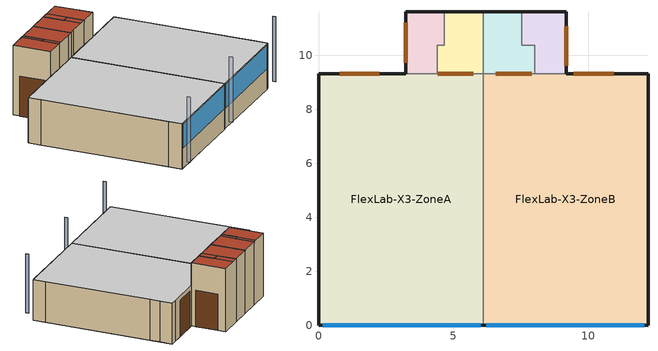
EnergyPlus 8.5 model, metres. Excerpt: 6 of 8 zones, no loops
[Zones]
FlexLab-X3-ElecRoom-ZoneA
 floor ground (FLOOR-SLAB): 4.66,11.61 4.66,10.36 4.41,10.36 4.41,9.32 3.24,9.32 3.24,11.61 z0
 wall outside (ZoneA-NorthWall-ElecRoom-Const): 4.66,11.61 3.24,11.61 z0:4.24
 wall outside (ZoneA-WestWall-ElecRoom-Const): 3.24,11.61 3.24,9.32 z0:4.24
 wall to FlexLab-X3-MechRoom-ZoneA (ZoneA-E1Wall-ElecRoom-Const): 4.41,9.32 4.41,10.36 z0:4.24
 wall to FlexLab-X3-MechRoom-ZoneA (ZoneA-E2Wall-ElecRoom-Const): 4.66,10.36 4.66,11.61 z0:4.24
 wall to FlexLab-X3-ZoneA (ZoneA-S1WALL-ElecRoom-Const): 3.24,9.32 4.41,9.32 z0:2.74
 wall to FlexLab-X3-MechRoom-ZoneA (ZoneA-S2Wall-ElecRoom-Const): 4.41,10.36 4.66,10.36 z0:4.24
 wall to FlexLab-X3-PlnmA (ZoneA-S1WALL-ElecRoom-Const): 3.24,9.32 4.41,9.32 z2.74:4.24
 door (AllDoor): 3.24,11.2 3.24,9.73 z0:2.43
 roof outside (Roof-Const): 4.41,9.32 4.41,11.61 3.24,11.61 3.24,9.32 z4.24; 4.66,10.36 4.66,11.61 4.41,11.61 4.41,10.36 z4.24
FlexLab-X3-ElecRoom-ZoneB
 floor ground (FLOOR-SLAB): 9.17,11.61 9.17,9.32 8,9.32 8,10.36 7.53,10.36 7.53,11.61 z0
 wall outside (ZoneB-EastWall-ElecRoom-Const): 9.17,9.32 9.17,11.61 z0:4.24
 wall outside (ZoneB-NorthWall-ElecRoom-Const): 9.17,11.61 7.53,11.61 z0:4.24
 wall to FlexLab-X3-ZoneB (ZONEB-S1WALL-ElecRoom-Const): 8,9.32 9.17,9.32 z0:2.74
 wall to FlexLab-X3-MechRoom-ZoneB (ZoneB-S2Wall-ElecRoom-Const): 7.53,10.36 8,10.36 z0:4.24
 wall to FlexLab-X3-PlnmB (ZONEB-S1WALL-ElecRoom-Const): 8,9.32 9.17,9.32 z2.74:4.24
 wall to FlexLab-X3-MechRoom-ZoneB (ZoneB-W1Wall-ElecRoom-Const): 8,10.36 8,9.32 z0:4.24
 wall to FlexLab-X3-MechRoom-ZoneB (ZoneB-W2Wall-ElecRoom-Const): 7.53,11.61 7.53,10.36 z0:4.24
 door (AllDoor): 9.17,9.61 9.17,11.08 z0:2.43
 roof outside (Roof-Const): 8,10.36 8,11.61 7.53,11.61 7.53,10.36 z4.24; 9.17,9.32 9.17,11.61 8,11.61 8,9.32 z4.24
FlexLab-X3-MechRoom-ZoneA
 floor ground (FLOOR-SLAB): 6.1,11.61 6.1,9.32 4.41,9.32 4.41,10.36 4.66,10.36 4.66,11.61 z0
 wall outside (ZoneA-N1Wall-MechRoom-Const): 6.1,11.61 4.66,11.61 z0:4.24
 wall to FlexLab-X3-MechRoom-ZoneB (ZoneA-EastWall-MechRoom-Const): 6.1,9.32 6.1,11.61 z0:4.24
 wall to FlexLab-X3-ZoneA (ZoneA-S1WALL-MECHROOM-Const): 5.75,9.32 6.1,9.32 z0:2.74
 wall to FlexLab-X3-ZoneA (ZoneA-S2WALL-MECHROOM-Const): 4.41,9.32 5.75,9.32 z0:2.74
 wall to FlexLab-X3-PlnmA (ZoneA-S1WALL-MECHROOM-Const): 5.75,9.32 6.1,9.32 z2.74:4.24
 wall to FlexLab-X3-PlnmA (ZoneA-S2WALL-MECHROOM-Const): 4.41,9.32 5.75,9.32 z2.74:4.24
 door inside (AllDoor): 4.42,9.32 5.74,9.32 z0:2.43
 roof outside (Roof-Const): 4.66,9.32 4.66,10.36 4.41,10.36 4.41,9.32 z4.24; 6.1,9.32 6.1,11.61 4.66,11.61 4.66,9.32 z4.24
FlexLab-X3-MechRoom-ZoneB
 floor ground (FLOOR-SLAB): 7.53,11.61 7.53,10.36 8,10.36 8,9.32 6.1,9.32 6.1,11.61 z0
 wall outside (ZoneB-N1Wall-MechRoom-Const): 7.53,11.61 6.1,11.61 z0:4.24
 wall to FlexLab-X3-ZoneB (ZoneB-S1WALL-MECHROOM-Const): 6.1,9.32 6.46,9.32 z0:2.74
 wall to FlexLab-X3-ZoneB (ZoneB-S2WALL-MECHROOM-Const): 6.46,9.32 8,9.32 z0:2.74
 wall to FlexLab-X3-PlnmB (ZoneB-S1WALL-MECHROOM-Const): 6.1,9.32 6.46,9.32 z2.74:4.24
 wall to FlexLab-X3-PlnmB (ZoneB-S2WALL-MECHROOM-Const): 6.46,9.32 8,9.32 z2.74:4.24
 door inside (AllDoor): 6.57,9.32 7.89,9.32 z0:2.43
 roof outside (Roof-Const): 7.53,9.32 7.53,11.61 6.1,11.61 6.1,9.32 z4.24; 8,9.32 8,10.36 7.53,10.36 7.53,9.32 z4.24
FlexLab-X3-ZoneA
 floor ground (FLOOR-SLAB): 6.1,9.32 6.1,0 0,0 0,9.32 z0
 wall outside (ZoneA-N1Wall-Const): 0.65,9.32 0,9.32 z0:2.74
 wall outside (ZoneA-N2Wall-Const): 3.24,9.32 0.65,9.32 z0:2.74
 wall outside (ZoneA-S1Wall-Const): 6.05,0 6.1,0 z0:2.74
 wall outside (ZoneA-S2Wall-Const): 0.12,0 6.05,0 z0:2.74
 wall outside (ZoneA-S3Wall-Const): 0,0 0.12,0 z0:2.74
 wall outside (ZoneA-W1Wall-Const): 0,0.8 0,0 z0:2.74
 wall outside (ZoneA-W2Wall-Const): 0,8.52 0,0.8 z0:2.74
 wall outside (ZoneA-W3Wall-Const): 0,9.32 0,8.52 z0:2.74
 wall to FlexLab-X3-ZoneB (ZoneA-E1Wall-Const): 6.1,0 6.1,0.8 z0:2.74
 wall to FlexLab-X3-ZoneB (ZoneA-E2Wall-Const): 6.1,0.8 6.1,8.78 z0:2.74
 wall to FlexLab-X3-ZoneB (ZoneA-E3Wall-Const): 6.1,8.78 6.1,9.32 z0:2.74
 window (GlzSys_A): 0.16,0 6.01,0 z1.24:2.67
 door (AllDoor): 2.25,9.32 0.78,9.32 z0:2.43
 ceiling to FlexLab-X3-PlnmA (Ceiling-Const): 6.1,0 6.1,9.32 0,9.32 0,0 z2.74
FlexLab-X3-ZoneB
 floor ground (FLOOR-SLAB): 12.2,9.32 12.2,0 6.1,0 6.1,9.32 z0
 wall outside (ZoneB-E3Wall-Const): 12.2,8.52 12.2,9.32 z0:2.74
 wall outside (ZoneB-N1Wall-Const): 12.2,9.32 11.76,9.32 z0:2.74
 wall outside (ZoneB-N2Wall-Const): 11.76,9.32 9.17,9.32 z0:2.74
 wall outside (ZoneB-S1Wall-Const): 12.1,0 12.2,0 z0:2.74
 wall outside (ZoneB-S2Wall-Const): 6.17,0 12.1,0 z0:2.74
 wall outside (ZoneB-S3Wall-Const): 6.1,0 6.17,0 z0:2.74
 wall outside (ZoneB-E2Wall-Const): 12.2,7.82 12.2,8.52 z0:2.74
 wall othersidecoefficients (ZoneB-E1Wall-Const): 12.2,0 12.2,0.8 z0:2.74
 wall othersidecoefficients (ZoneB-E2Wall-Const): 12.2,0.8 12.2,7.82 z0:2.74
 window (GlzSys_B): 6.21,0 12.06,0 z1.24:2.67
 door (AllDoor): 10.93,9.32 9.46,9.32 z0:2.43
 ceiling to FlexLab-X3-PlnmB (Ceiling-Const): 12.2,0 12.2,9.32 6.1,9.32 6.1,0 z2.74
shading: 6.1,-0.47 6.1,-0.27 / 0.06,-0.47 0.06,-0.27 / 12.25,-0.47 12.25,-0.27 z0.46:4.41
[Building]
Office: North Axis {deg}=0; Terrain=Suburbs; Loads Convergence Tolerance Value=0.04; Temperature Convergence Tolerance Value {deltaC}=0.4; Solar Distribution=FullInteriorAndExteriorWithReflections; Maximum Number of Warmup Days=30; Minimum Number of Warmup Days=6
[Site:Location]
Oakland Metropolitan Arpt_CA_USA Design_Conditions: Latitude {deg}=37.72; Longitude {deg}=-122.22; Time Zone {hr}=-8; Elevation {m}=2
[Site:GroundTemperature:BuildingSurface]
22, 22, 22, 22, 22, 22, 22, 22, 22, 22, 22, 22
[Material]
Name | Roughness | Thickness {m} | Conductivity {W/m-K} | Density {kg/m3} | Specific Heat {J/kg-K} | Thermal Absorptance | Solar Absorptance | Visible Absorptance
Topping Slab Material | Rough | 0.1524 | 0.36 | 1282 | 837 | 0.9 | 0.65 | 0.65
Slab Horizontal Insulation | Smooth | 0.127 | 0.035 | 265 | 1300 | 0.9 | 0.65 | 0.65
HW CONCRETE | Rough | 0.127 | 1.311 | 2240 | 836.8 | 0.9 | 0.7 | 0.7
Metal Panel | MediumSmooth | 0.0011 | 62 | 7580 | 485 | 0.9 | 0.5 | 0.5
Plywood 1/2" | MediumSmooth | 0.0127 | 0.115 | 545 | 1213 | 0.9 | 0.5 | 0.5
Plywood 3/4" | MediumSmooth | 0.0191 | 0.115 | 545 | 1213 | 0.9 | 0.5 | 0.5
Gypsum Board | MediumSmooth | 0.0159 | 0.16 | 801 | 837 | 0.9 | 0.69 | 0.63
Cement Board | MediumSmooth | 0.0165 | 0.58 | 1281 | 837 | 0.9 | 0.5 | 0.5
SIP 7.25" | MediumSmooth | 0.1842 | 0.038 | 29 | 1210 | 0.9 | 0.5 | 0.5
Ins Board 3/4" R3.8 | MediumSmooth | 0.0191 | 0.035 | 29 | 1213 | 0.9 | 0.5 | 0.5
Ins Board 7.5" R13 | MediumSmooth | 0.1905 | 0.039 | 48 | 1318 | 0.9 | 0.5 | 0.5
Equiv Layer K1-Kwall South Corner | MediumSmooth | 0.0762 | 0.035 | 109.2 | 1276 | 0.9 | 0.5 | 0.5
Equiv Layer K2-Kwall South Corner | MediumSmooth | 0.0762 | 0.046 | 111.3 | 1278 | 0.9 | 0.5 | 0.5
Equiv Layer K3-Kwall South Corner | MediumSmooth | 0.197 | 0.042 | 853.6 | 1300 | 0.9 | 0.5 | 0.5
Equiv Layer K1-Kwall North Corner | MediumSmooth | 0.0762 | 0.055 | 109.2 | 1276 | 0.9 | 0.5 | 0.5
Equiv Layer K2-Kwall North Corner | MediumSmooth | 0.0762 | 0.065 | 111.3 | 1278 | 0.9 | 0.5 | 0.5
Equiv Layer K3-Kwall North Corner | MediumSmooth | 0.197 | 0.052 | 874.9 | 1312 | 0.9 | 0.5 | 0.5
Equiv Layer K1-Kwall Middle | MediumSmooth | 0.0762 | 0.0344 | 48.3 | 1228 | 0.9 | 0.5 | 0.5
Equiv Layer K1-Jwall South | MediumSmooth | 0.0889 | 0.0465 | 105.1 | 1273 | 0.9 | 0.5 | 0.5
Equiv Layer K2-Jwall South | MediumSmooth | 0.1053 | 0.096 | 873 | 1109 | 0.9 | 0.5 | 0.5
Equiv Layer K3-Jwall South | MediumSmooth | 0.1827 | 0.292 | 694 | 1287 | 0.9 | 0.5 | 0.5
Equiv Layer K1-Jwall North | MediumSmooth | 0.1016 | 0.0565 | 619.6 | 1010 | 0.9 | 0.5 | 0.5
Equiv Layer K2-Jwall North | MediumSmooth | 0.1848 | 0.184 | 747.9 | 1599 | 0.9 | 0.5 | 0.5
Equiv Layer K1-Hwall South | MediumSmooth | 0.1016 | 0.046 | 75.3 | 1250 | 0.9 | 0.5 | 0.5
Equiv Layer K2-Hwall South | MediumSmooth | 0.1016 | 0.0488 | 297.9 | 1411 | 0.9 | 0.5 | 0.5
Equiv Layer K3-Hwall South | MediumSmooth | 0.3927 | 0.066 | 1428 | 1044 | 0.9 | 0.5 | 0.5
Equiv Layer K1-Hwall North | MediumSmooth | 0.0889 | 0.0503 | 107.1 | 1274 | 0.9 | 0.5 | 0.5
Equiv Layer K2-Hwall North | MediumSmooth | 0.1803 | 0.0635 | 89.6 | 1261 | 0.9 | 0.5 | 0.5
Equiv Layer K3-Hwall North | MediumSmooth | 0.508 | 0.116 | 563.7 | 968 | 0.9 | 0.5 | 0.5
Equiv Layer K1-SouthWall | MediumSmooth | 0.1524 | 0.174 | 105.9 | 1312 | 0.9 | 0.5 | 0.5
Equiv Layer K1-NorthWall | MediumSmooth | 0.1842 | 0.205 | 270 | 1300 | 0.9 | 0.5 | 0.5
Equiv Layer K2-NorthWall | MediumSmooth | 0.0762 | 0.0418 | 72.9 | 1249 | 0.9 | 0.5 | 0.5
Equiv Layer K4-NorthWall | MediumSmooth | 0.1524 | 0.136 | 80.1 | 1314 | 0.9 | 0.5 | 0.5
Equiv Layer K5-NorthWall | MediumSmooth | 0.0889 | 0.3706 | 79.4 | 230 | 0.9 | 0.5 | 0.5
Acous Tile 3/4in | MediumSmooth | 0.0191 | 0.057 | 288 | 1890 | 0.9 | 0.857 | 0.8973
Door_StainlessSteel | MediumSmooth | 0.015 | 20 | 8050 | 450 | 0.9 | 0.9 | 0.9
Door_InsulationBoard | MediumSmooth | 0.08 | 0.03 | 40 | 1200 | 0.9 | 0.9 | 0.9
Ins Board 4" R20 | MediumSmooth | 0.1016 | 0.037 | 29 | 1213 | 0.9 | 0.5 | 0.5
Roof Decking Material | Rough | 0.0127 | 0.13 | 850 | 1300 | 0.87 | 0.12
Plywood 1.125" | MediumSmooth | 0.0286 | 0.115 | 545 | 1213 | 0.9 | 0.5 | 0.5
Ins Board 10" R38 | MediumSmooth | 0.254 | 0.037 | 29 | 1213 | 0.9 | 0.5 | 0.5
AdditionalInsulation | MediumRough | 0.1524 | 0.023 | 40 | 1500 | 0.9 | 0.7 | 0.7
[Material:AirGap]
Air Layer 3/4" vertical-AL11: Thermal Resistance {m2-K/W}=0.158
[WindowMaterial:SimpleGlazingSystem] U-Factor {W/m2-K}=6.2458; Solar Heat Gain Coefficient=0.92; Visible Transmittance=0.7
GlzSys_A_Detail; GlzSys_B_Detail
[WindowMaterial:Shade]
Roll Shade: Solar Transmittance=0.3; Solar Reflectance=0.5; Visible Transmittance=0.3; Visible Reflectance=0.5; Infrared Hemispherical Emissivity=0.9; Infrared Transmittance=0.05; Thickness {m}=7.62e-05; Conductivity {W/m-K}=0.01442; Shade to Glass Distance {m}=0.00254; Top Opening Multiplier=0; Bottom Opening Multiplier=0; Left-Side Opening Multiplier=0.5; Right-Side Opening Multiplier=0.5
[Construction]
FLOOR-SLAB: HW CONCRETE, Slab Horizontal Insulation, Topping Slab Material
Ceiling-Const: Acous Tile 3/4in
ZoneB-S1Wall-Const: Metal Panel, Air Layer 3/4" vertical-AL11, Equiv Layer K2-Kwall South Corner, Plywood 1/2", Equiv Layer K3-Kwall South Corner, Gypsum Board
ZoneB-S2Wall-Const; ZoneA-S2Wall-Const: Cement Board, Air Layer 3/4" vertical-AL11, Ins Board 3/4" R3.8, Plywood 1/2", Equiv Layer K1-SouthWall, Gypsum Board
ZoneB-S3Wall-Const; ZoneA-S1Wall-Const: Metal Panel, Air Layer 3/4" vertical-AL11, Equiv Layer K1-Jwall South, Plywood 1/2", Equiv Layer K2-Jwall South, Gypsum Board
ZoneB-N1Wall-Const: Metal Panel, Air Layer 3/4" vertical-AL11, Equiv Layer K2-Kwall North Corner, Plywood 1/2", Equiv Layer K3-Kwall North Corner, Gypsum Board
ZoneB-N2Wall-Const; ZoneA-N2Wall-Const: Metal Panel, Air Layer 3/4" vertical-AL11, Ins Board 3/4" R3.8, Plywood 1/2", Equiv Layer K4-NorthWall, Gypsum Board
ZoneA-S3Wall-Const: Metal Panel, Air Layer 3/4" vertical-AL11, Equiv Layer K1-Hwall South, Plywood 1/2", Equiv Layer K2-Hwall South, Gypsum Board
ZoneA-E1Wall-Const: Gypsum Board, Equiv Layer K2-Jwall South, Plywood 1/2", Equiv Layer K3-Jwall South, Plywood 1/2", Equiv Layer K2-Jwall South, Gypsum Board
ZoneA-E2Wall-Const; ZoneA-EastWall-MechRoom-Const: Gypsum Board, Ins Board 4" R20, Plywood 1/2", SIP 7.25", Plywood 1/2", Ins Board 4" R20, Gypsum Board
ZoneA-E3Wall-Const: Gypsum Board, Equiv Layer K1-Jwall North, Plywood 1/2", Equiv Layer K2-Jwall North, Plywood 1/2", Equiv Layer K1-Jwall North, Gypsum Board
ZoneA-N1Wall-Const: Metal Panel, Air Layer 3/4" vertical-AL11, Equiv Layer K1-Hwall North, Plywood 3/4", Equiv Layer K3-Kwall North Corner, Gypsum Board
ZoneB-E1Wall-Const: Gypsum Board, Equiv Layer K2-Hwall South, Plywood 1/2", Equiv Layer K3-Hwall South, Plywood 1/2", Equiv Layer K2-Hwall South, Gypsum Board
ZoneB-E2Wall-Const: Gypsum Board, Ins Board 4" R20, Plywood 1/2", SIP 7.25", Plywood 1/2", Plywood 1/2", SIP 7.25", Plywood 1/2", Ins Board 4" R20, Gypsum Board
ZoneB-E3Wall-Const: Metal Panel, Air Layer 3/4" vertical-AL11, Equiv Layer K2-Hwall North, Plywood 1/2", Equiv Layer K3-Hwall North, Gypsum Board
ZONEB-S1WALL-ElecRoom-Const; ZoneA-S1WALL-ElecRoom-Const: Gypsum Board, Plywood 1/2", Equiv Layer K1-NorthWall, Plywood 1/2", Equiv Layer K2-NorthWall, Plywood 3/4"
ZoneB-S2Wall-ElecRoom-Const; ZoneB-W1Wall-ElecRoom-Const; ZoneB-W2Wall-ElecRoom-Const; ZoneA-E1Wall-ElecRoom-Const; ZoneA-E2Wall-ElecRoom-Const; ZoneA-S2Wall-ElecRoom-Const: Gypsum Board, Plywood 1/2", SIP 7.25", Plywood 1/2", Ins Board 4" R20, Plywood 3/4"
ZoneB-NorthWall-ElecRoom-Const; ZoneA-NorthWall-ElecRoom-Const: Metal Panel, Air Layer 3/4" vertical-AL11, Ins Board 4" R20, Plywood 1/2", SIP 7.25", Plywood 1/2", Plywood 3/4"
ZoneB-EastWall-ElecRoom-Const; ZoneA-WestWall-ElecRoom-Const: Metal Panel, Air Layer 3/4" vertical-AL11, Plywood 1/2", Ins Board 7.5" R13, Plywood 1/2", Plywood 3/4"
ZoneB-S1WALL-MECHROOM-Const; ZoneA-S1WALL-MECHROOM-Const: Gypsum Board, Equiv Layer K1-Jwall North, Gypsum Board
ZoneB-S2WALL-MECHROOM-Const; ZoneA-S2WALL-MECHROOM-Const: Gypsum Board, Equiv Layer K5-NorthWall, Gypsum Board
ZoneB-N1Wall-MechRoom-Const; ZoneA-N1Wall-MechRoom-Const: Metal Panel, Air Layer 3/4" vertical-AL11, Ins Board 4" R20, Plywood 1/2", SIP 7.25", Plywood 1/2", Gypsum Board
AllDoor: Door_StainlessSteel, Door_InsulationBoard, Door_StainlessSteel
GlzSys_A: GlzSys_A_Detail
GlzSys_B: GlzSys_B_Detail
Roof-Const: Roof Decking Material, Ins Board 4" R20, Ins Board 10" R38, Plywood 1.125"
ZoneA-W1Wall-Const: Metal Panel, Air Layer 3/4" vertical-AL11, Equiv Layer K1-Kwall South Corner, Plywood 1/2", Equiv Layer K3-Kwall South Corner, AdditionalInsulation, Gypsum Board
ZoneA-W2Wall-Const: Metal Panel, Air Layer 3/4" vertical-AL11, Equiv Layer K1-Kwall Middle, Plywood 1/2", SIP 7.25", Plywood 1/2", AdditionalInsulation, Gypsum Board
ZoneA-W3Wall-Const: Metal Panel, Air Layer 3/4" vertical-AL11, Equiv Layer K1-Kwall North Corner, Plywood 1/2", Equiv Layer K3-Kwall North Corner, AdditionalInsulation, Gypsum Board
[WindowProperty:ShadingControl] Shading Type=InteriorShade; Shading Control Type=OnIfScheduleAllows; Shading Control Is Scheduled=Yes; Glare Control Is Active=No; Shading Device Material=Roll Shade; Type of Slat Angle Control for Blinds=FixedSlatAngle
Name | Schedule
ShadingControl_ZoneA | FMU_shading_ZoneA
ShadingControl_ZoneB | FMU_shading_ZoneB
[Zone] Multiplier=1
FlexLab-X3-ElecRoom-ZoneA; FlexLab-X3-ElecRoom-ZoneB; FlexLab-X3-MechRoom-ZoneA; FlexLab-X3-MechRoom-ZoneB; FlexLab-X3-ZoneA; FlexLab-X3-ZoneB
[ShadingProperty:Reflectance]
Shading Surface=Flexlax-X2 Shade; Diffuse Solar Reflectance of Unglazed Part of Shading Surface=0.35; Diffuse Visible Reflectance of Unglazed Part of Shading Surface=0.35; Fraction of Shading Surface That Is Glazed=0
[SurfaceProperty:OtherSideCoefficients]
X2A-Temperature: Combined Convective/Radiative Film Coefficient {W/m2-K}=7.69; Constant Temperature {C}=22; Constant Temperature Coefficient=1; External Dry-Bulb Temperature Coefficient=0; Ground Temperature Coefficient=0; Wind Speed Coefficient=0; Zone Air Temperature Coefficient=0
[People] Number of People Schedule=OCC-SCHED; Number of People Calculation Method=Area/Person; Fraction Radiant=0.3; Sensible Heat Fraction=AUTOCALCULATE; Activity Level Schedule=ACTIVITY-SCHED; Enable ASHRAE 55 Comfort Warnings=No; Mean Radiant Temperature Calculation Type=ZoneAveraged; Work Efficiency Schedule=WORK_EFF-SCHED; Clothing Insulation Calculation Method=ClothingInsulationSchedule; Clothing Insulation Schedule=CLOTHING-SCHED; Air Velocity Schedule=AIR_VELO-SCHED; Thermal Comfort Model 1 Type=FANGER
Name | Zone or ZoneList | Zone Floor Area per Person {m2/person}
FlexLab-X3-ZoneA People 1 | FlexLab-X3-ZoneA | 16.588
FlexLab-X3-ZoneB People 1 | FlexLab-X3-ZoneB | 18.58
[Lights] Design Level Calculation Method=Watts/Area; Watts per Zone Floor Area {W/m2}=8.26; Return Air Fraction=0; Fraction Radiant=0.7; Fraction Visible=0.2; Fraction Replaceable=1
Name | Zone or ZoneList | Schedule
FlexLab-X3-ZoneA Lights | FlexLab-X3-ZoneA | LIGHT-SCHED-A
FlexLab-X3-ZoneB Lights | FlexLab-X3-ZoneB | LIGHT-SCHED-B
[ElectricEquipment] Schedule=EQUIP-SCHED; Design Level Calculation Method=Watts/Area; Watts per Zone Floor Area {W/m2}=6.78; Fraction Latent=0; Fraction Radiant=0.5; Fraction Lost=0
Name | Zone or ZoneList
FlexLab-X3-ZoneA ElecEq | FlexLab-X3-ZoneA
FlexLab-X3-ZoneB ElecEq | FlexLab-X3-ZoneB
[ZoneInfiltration:DesignFlowRate] Schedule=INFIL-SCHED; Design Flow Rate Calculation Method=Flow/ExteriorArea; Flow per Exterior Surface Area {m3/s-m2}=0.000302; Constant Term Coefficient=1; Temperature Term Coefficient=0; Velocity Term Coefficient=0; Velocity Squared Term Coefficient=0
Name | Zone or ZoneList
FlexLab-X3-ZoneA Infil | FlexLab-X3-ZoneA
FlexLab-X3-ZoneB Infil | FlexLab-X3-ZoneB
[EnergyManagementSystem:Sensor] Output:Variable or Output:Meter=Schedule Value
Name | Output:Variable or Output:Meter Index Key
SysAFanFlowRate | Sys-A Fan Flow Rate
SysBFanFlowRate | Sys-B Fan Flow Rate
[EnergyManagementSystem:ProgramCallingManager]
ProgramCallingManager: AfterPredictorBeforeHVACManagers; FixingFlowRate
[EnergyManagementSystem:Program]
FixingFlowRate: SET SysAFanFlowRateAct = SysAFanFlowRate; SET SysBFanFlowRateAct = SysBFanFlowRate
[AvailabilityManager:Scheduled]
Name | Schedule
Sys-A Availability | ALWAYSOn
Sys-B Availability | ALWAYSON
[SetpointManager:Scheduled]
Name | Control Variable | Schedule | Setpoint Node or NodeList
Sys-A Fan Flow Rate Setpoint Manager | MassFlowRate | Sys-A Fan Flow Rate | Sys-A Sup Air Temp Nodes
Sys-B Fan Flow Rate Setpoint Manager | MassFlowRate | Sys-B Fan Flow Rate | Sys-B Sup Air Temp Nodes
Sys-A Supply Air Setpoint Manager | Temperature | Sys-A Supply Air Temperature | Sys-A Sup Air Temp Nodes
Sys-B Supply Air Setpoint Manager | Temperature | Sys-B Supply Air Temperature | Sys-B Sup Air Temp Nodes
[ExternalInterface:FunctionalMockupUnitExport:To:Schedule]
Name | FMU Variable | Initial Value | Initial Value, 0 for not cover the window
Sys-A Fan Flow Rate | SaFrA | 0
Sys-A Supply Air Temperature | SaTempA | 0
Sys-B Fan Flow Rate | SaFrB | 0
Sys-B Supply Air Temperature | SaTempB | 0
FMU_Shading_ZoneA | ShadeA |  | 0
FMU_Shading_ZoneB | ShadeB |  | 0
LIGHT-SCHED-A | LigA_input |  | 0
LIGHT-SCHED-B | LigB_input |  | 0
[ExternalInterface:FunctionalMockupUnitExport:From:Variable]
Name | Output:Variable Index Key | Output:Variable | FMU Variable
 | Environment | Site Outdoor Air Drybulb Temperature | OutTemp
 | Environment | Site Outdoor Air Relative Humidity | OutRH
 | Environment | Site Direct Solar Radiation Rate per Area | OutSI
 | FlexLab-X3-ZoneA LIGHTS | Lights Electric Power | LigA
 | FlexLab-X3-ZoneB LIGHTS | Lights Electric Power | LigB
 | FlexLab-X3-ZoneA ElecEq | Electric Equipment Electric Power | MelsA
 | FlexLab-X3-ZoneB ElecEq | Electric Equipment Electric Power | MelsB
[Schedule:Compact]
ALWAYSON: Through: 12/31, For: AllDays, Until: 24:00, 1
OCC-SCHED: Through: 12/31, For: SummerDesignDay, Until: 06:00, 0, Until: 22:00, 1, Until: 24:00, 0.05, For: Weekdays, Until: 06:00, 0, Until: 07:00, 0.1, Until: 08:00, 0.2, Until: 12:00, 0.95, Until: 13:00, 0.5, Until: 17:00, 0.95, Until: 18:00, 0.7, Until: 20:00, 0.4, Until: 22:00, 0.1, Until: 24:00, 0.05, For: Saturday, Until: 06:00, 0, Until: 08:00, 0.1, Until: 14:00, 0.5, Until: 17:00, 0.1, Until: 24:00, 0, For: AllOtherDays, Until: 24:00, 0
ACTIVITY-SCHED: Through: 12/31, For: AllDays, Until: 24:00, 120
EQUIP-SCHED: Through: 12/31, For: Weekdays, Until: 08:00, 0.4, Until: 12:00, 0.9, Until: 13:00, 0.8, Until: 17:00, 0.9, Until: 18:00, 0.8, Until: 20:00, 0.6, Until: 22:00, 0.5, Until: 24:00, 0.4, For: Saturday, Until: 06:00, 0.3, Until: 08:00, 0.4, Until: 14:00, 0.5, Until: 17:00, 0.35, Until: 24:00, 0.3, For: SummerDesignDay, Until: 24:00, 1, For: WinterDesignDay, Until: 24:00, 0, For: AllOtherDays, Until: 24:00, 0.3
INFIL-SCHED: Through: 12/31, For: Weekdays SummerDesignDay, Until: 06:00, 1, Until: 22:00, 0.25, Until: 24:00, 1, For: Saturday WinterDesignDay, Until: 06:00, 1, Until: 18:00, 0.25, Until: 24:00, 1, For: Sunday Holidays AllOtherDays, Until: 24:00, 1
WORK_EFF-SCHED: Through: 12/31, For: AllDays, Until: 24:00, 0
AIR_VELO-SCHED: Through: 12/31, For: AllDays, Until: 24:00, 0.2
CLOTHING-SCHED: Through: 04/30, For: AllDays, Until: 24:00, 1, Through: 09/30, For: AllDays, Until: 24:00, 0.5, Through: 12/31, For: AllDays, Until: 24:00, 1
